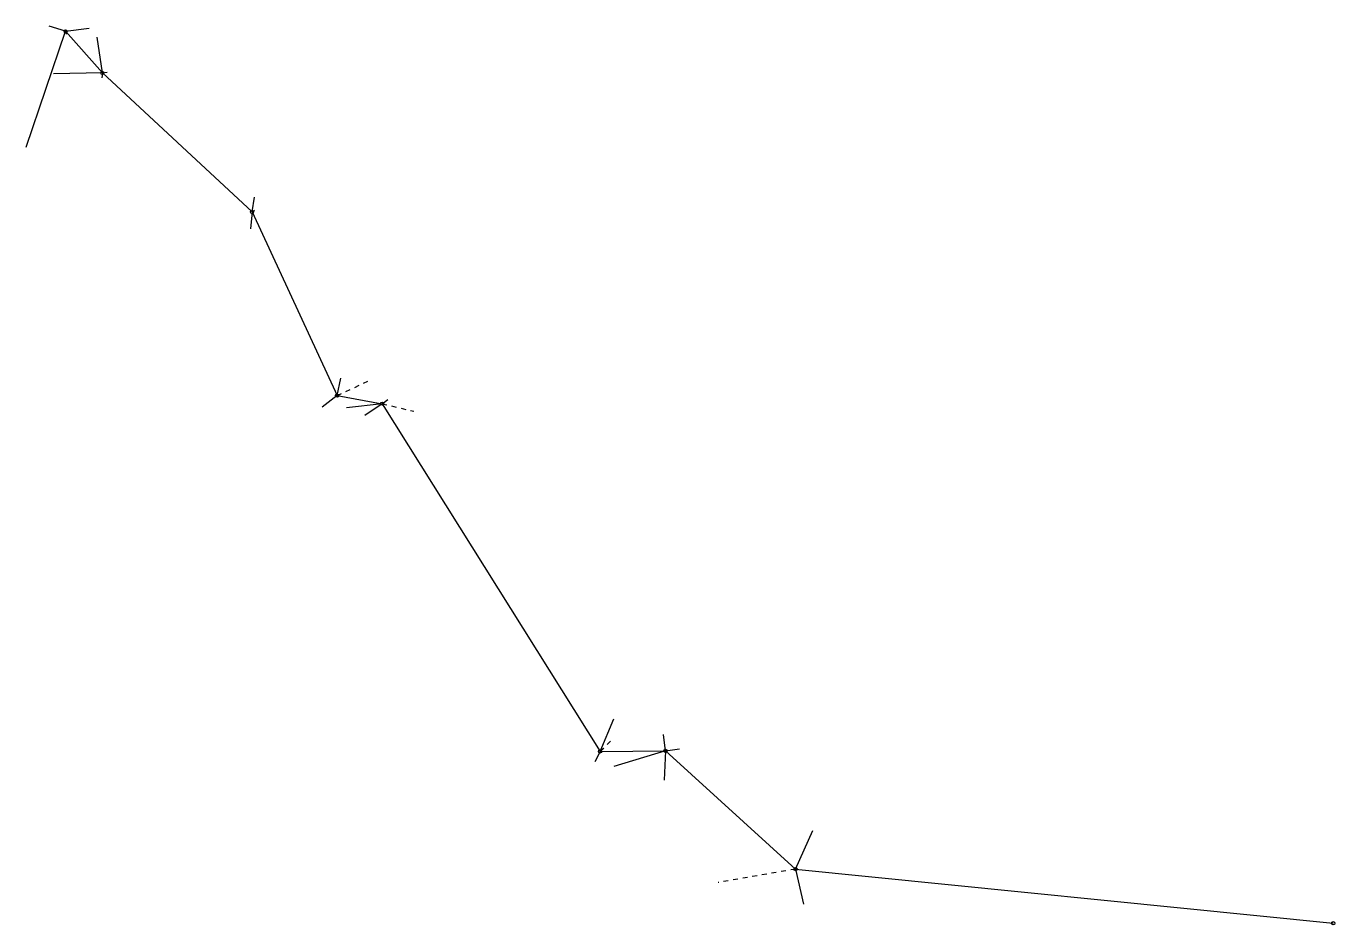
# Model space of a CAD drawing. Header units: millimetres. Extents: x 0 to 80.6, y -47.9 to 7.5.
import ezdxf

# ---------------------------------------------------------------- set-up
doc = ezdxf.new("R2010")
doc.units = ezdxf.units.MM
doc.linetypes.add('DASH', pattern=[0.6, 0.3, -0.3])

msp = doc.modelspace()

# ---------------------------------------------------------------- linework, layer by layer
at = {"layer": 'Shots', "color": 1}
for p, q in [((0, 0), (2.432, 7.138)), ((2.432, 7.138), (4.692, 4.572)), ((4.692, 4.572), (13.912, -3.994)), ((13.912, -3.994), (19.152, -15.31)), ((19.152, -15.31), (21.926, -15.81)), ((21.926, -15.81), (35.354, -37.238)), ((35.354, -37.238), (39.39, -37.204)), ((39.39, -37.204), (47.39, -44.492)), ((47.39, -44.492), (80.514, -47.826))]:
    msp.add_line(p, q, dxfattribs=at)
for centre in [(2.432, 7.138), (4.692, 4.572), (13.912, -3.994), (19.152, -15.31), (21.926, -15.81), (35.354, -37.238), (39.39, -37.204), (47.39, -44.492), (80.514, -47.826)]:
    msp.add_circle(centre, 0.1, dxfattribs=at)
at = {"layer": 'XSect', "color": 1}
for p, q in [((2.432, 7.138), (1.408, 7.456)), ((2.432, 7.138), (3.878, 7.328)), ((4.692, 4.572), (4.374, 6.776)), ((4.692, 4.572), (1.692, 4.508)), ((13.912, -3.994), (14.068, -3.08)), ((13.912, -3.994), (13.812, -5.032)), ((19.152, -15.31), (19.39, -14.244)), ((19.152, -15.31), (18.238, -16.018)), ((21.926, -15.81), (19.728, -16.068)), ((21.926, -15.81), (20.856, -16.536)), ((21.926, -15.81), (22.286, -15.552)), ((35.354, -37.238), (36.2, -35.224)), ((39.39, -37.204), (39.27, -36.194)), ((35.354, -37.238), (35.032, -37.882)), ((39.39, -37.204), (36.21, -38.17)), ((39.39, -37.204), (39.3, -39.018)), ((39.39, -37.204), (40.236, -37.088)), ((47.39, -44.492), (48.458, -42.122)), ((47.39, -44.492), (47.874, -46.662))]:
    msp.add_line(p, q, dxfattribs=at)
at = {"layer": 'XSect', "color": 1, "linetype": 'DASH'}
for p, q in [((2.432, 7.138), (2.338, 7.058)), ((2.432, 7.138), (2.466, 6.956)), ((4.692, 4.572), (4.648, 4.246)), ((4.692, 4.572), (5.158, 4.648)), ((13.912, -3.994), (14.066, -3.876)), ((13.912, -3.994), (14.01, -3.984)), ((19.152, -15.31), (21.276, -14.318)), ((19.152, -15.31), (19.254, -15.276)), ((21.926, -15.81), (23.87, -16.278)), ((35.354, -37.238), (36.064, -36.546)), ((35.354, -37.238), (35.65, -36.994)), ((47.39, -44.492), (42.622, -45.32)), ((47.39, -44.492), (47.534, -44.446))]:
    msp.add_line(p, q, dxfattribs=at)

doc.saveas('drawing.dxf')
